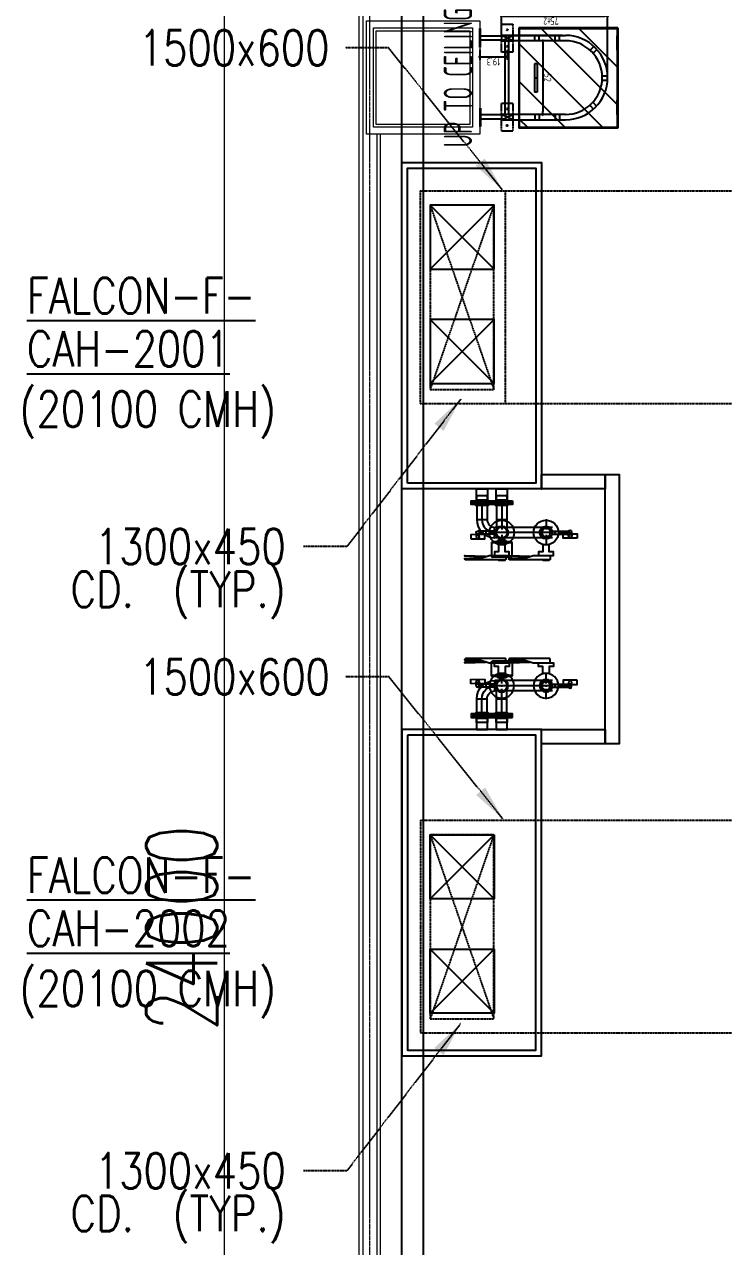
# Model space of a CAD drawing. Extents: x 225000 to 2157367, y 208400 to 840900.
# Drawn here: x 496113 to 501046, y 396956 to 405577 of the extents above; entities that cross this region are included whole.
import ezdxf
from ezdxf.enums import TextEntityAlignment as Align

# ---------------------------------------------------------------- set-up
doc = ezdxf.new("R2010")
doc.units = 0
doc.header["$LTSCALE"] = 10
for name, pattern in [('Data Center Layout_L20$0$CENTER', [2, 1.25, -0.25, 0.25, -0.25]), ('XFDP20-DC-PH1$0$HIDDEN2', [0.1875, 0.125, -0.0625]), ('XFM2D20-DC$0$HIDDEN', [0.3, 0.2, -0.1]), ('XFM2Q20-DC$0$CENTER2', [1.125, 0.75, -0.125, 0.125, -0.125]), ('XFM2Q20-DC$0$HIDDEN', [0.3, 0.2, -0.1])]:
    doc.linetypes.add(name, pattern=pattern)
for name, color, linetype, lineweight in [('Data Center Layout_L20$0$ARC', 252, 'Continuous', 0), ('Data Center Layout_L20$0$K-SIN', 252, 'Data Center Layout_L20$0$CENTER', 9), ('Data Center Layout_L20$0$STEEL1', 252, 'Continuous', 0)]:
    doc.layers.add(name, color=color, linetype=linetype, lineweight=lineweight)
for name, color, linetype in [('Data Center Layout_L20$0$MACHINE-DIM', 252, 'Continuous'), ('XFDP20-DC-PH1$0$A-Dim', 1, 'Continuous'), ('XFDP20-DC-PH1$0$A-st-txt', 1, 'Continuous'), ('XFDP20-DC-PH1$0$A-STAIR (PH1)', 2, 'Continuous'), ('XFDP20-DC-PH1$0$Lad-Door', 1, 'Continuous'), ('XFM2D20-DC$0$M-DUCT-TEXT', 4, 'Continuous'), ('XFM2D20-DC$0$M-DUCT-TEXT-Line', 3, 'Continuous'), ('XFM2D20-DC$0$M-HVAC-DUCT', 100, 'Continuous'), ('XFM2Q20-DC$0$M-5CPIPE-CENT', 1, 'XFM2Q20-DC$0$CENTER2'), ('XFM2Q20-DC$0$M-CWTR-VAVE', 3, 'Continuous'), ('XFM2Q20-DC$0$M-EQPM-TEXT', 1, 'Continuous'), ('XFM2Q20-DC$0$M-HVAC-13.5CPIPE-R', 94, 'Continuous'), ('XFM2Q20-DC$0$M-HVAC-5CPIPE-S', 5, 'Continuous'), ('XFM2Q20-DC$0$M-HVAC-EQPM', 22, 'Continuous'), ('XFM2Q20-DC$0$PANEL', 3, 'Continuous'), ('XFM2Q20-DC$0$U-PCW-V', 2, 'Continuous')]:
    doc.layers.add(name, color=color, linetype=linetype)
doc.styles.add('Data Center Layout_L20$0$型式1', font='simplex.shx', dxfattribs={"width": 0.68, "bigfont": 'chineset.shx'})
doc.styles.add('XFDP20-DC-PH1$0$AA-TXT', font='isocp.shx', dxfattribs={"width": 0.8, "bigfont": 'china.shx'})
doc.styles.add('XFDP20-DC-PH1$0$dim-txt', font='isocp.shx', dxfattribs={"width": 0.8, "bigfont": 'china.shx'})
doc.styles.add('XFM2D20-DC$0$aa-txt', font='simplex.shx', dxfattribs={"width": 0.8, "bigfont": 'CHINA.shx'})
doc.styles.add('XFM2Q20-DC$0$aa-txt', font='simplex.shx', dxfattribs={"width": 0.8, "bigfont": 'CHINA.shx'})
doc.dimstyles.new('Data Center Layout_L20$0$DIM-50-00', dxfattribs={"dimscale": 0, "dimtxt": 150, "dimasz": 50, "dimexe": 0, "dimexo": 0.1, "dimgap": 50, "dimtad": 1, "dimdec": 1, "dimdsep": 46, "dimtxsty": 'Data Center Layout_L20$0$型式1', "dimblk": 'Data Center Layout_L20$0$_Dot', "dimcen": 0, "dimclrd": 256, "dimclre": 256, "dimclrt": 256, "dimadec": 0, "dimazin": 0, "dimtfac": 0.8, "dimtdec": 1, "dimtmove": 2, "dimatfit": 3, "dimldrblk": 'Data Center Layout_L20$0$_ArchTick', "dimfxl": 1, "dimtolj": 1, "dimlwd": 13, "dimlwe": 9, "dimarcsym": 0})
doc.dimstyles.new('XFDP20-DC-PH1$0$20-dim', dxfattribs={"dimscale": 20, "dimtxt": 0.25, "dimasz": 0.1, "dimexe": 0.1, "dimexo": 0.1, "dimgap": 0.05, "dimtad": 1, "dimdec": 1, "dimdsep": 46, "dimtxsty": 'XFDP20-DC-PH1$0$dim-txt', "dimblk": 'XFDP20-DC-PH1$0$Dot', "dimcen": 2, "dimclrd": 256, "dimclre": 256, "dimclrt": 256, "dimadec": 0, "dimazin": 0, "dimtfac": 1, "dimtdec": 1, "dimtix": 1, "dimtmove": 2, "dimatfit": 3, "dimfxl": 1, "dimtvp": 1, "dimarcsym": 0})
doc.dimstyles.new('XFM2D20-DC$0$adim-100', dxfattribs={"dimscale": 100, "dimtxt": 0.25, "dimasz": 2.5, "dimexe": 0.1, "dimexo": 0.5, "dimgap": 0.15, "dimtad": 0, "dimdec": 4, "dimdsep": 46, "dimtxsty": 'XFM2D20-DC$0$aa-txt', "dimcen": 2.5, "dimclrd": 256, "dimclre": 256, "dimclrt": 256, "dimadec": 0, "dimazin": 0, "dimtfac": 1, "dimtdec": 4, "dimtmove": 0, "dimatfit": 3, "dimfxl": 1, "dimtolj": 1, "dimtzin": 0, "dimarcsym": 0})

# ---------------------------------------------------------------- blocks, each defined once
blk = doc.blocks.new('Data Center Layout_L20$0$_Dot')
at = {"layer": 'Data Center Layout_L20$0$MACHINE-DIM', "color": 0, "lineweight": -2}
blk.add_line((-0.5, 0), (-1, 0), dxfattribs=at)
at = {"layer": 'Data Center Layout_L20$0$MACHINE-DIM', "color": 0, "const_width": 0.5}
blk.add_lwpolyline([(-0.25, 0, 1), (0.25, 0, 1)], format="xyb", close=True, dxfattribs=at)
blk = doc.blocks.new('*D57')
at = {"layer": 'Data Center Layout_L20$0$STEEL1', "lineweight": 9, "transparency": 16777216}
for p, q in [((498925.5, 211202.3), (497522.3, 211202.3)), ((498925.5, 187202.3), (497522.3, 187202.3))]:
    blk.add_line(p, q, dxfattribs=at)
at = {"layer": 'Data Center Layout_L20$0$STEEL1', "lineweight": 13, "transparency": 16777216}
blk.add_line((497522.3, 211152.3), (497522.3, 187252.3), dxfattribs=at)
at = {"layer": 'DEFPOINTS', "color": 0, "transparency": 16777216}
for p in [(498925.6, 211202.3), (497522.3, 187202.3), (498925.6, 187202.3)]:
    blk.add_point(p, dxfattribs=at)
at = {"layer": 'Data Center Layout_L20$0$STEEL1', "lineweight": 13, "transparency": 16777216, "xscale": 50, "yscale": 50, "zscale": 50}
for p, rotation in [((497522.3, 211202.3), 90), ((497522.3, 187202.3), 270)]:
    blk.add_blockref('Data Center Layout_L20$0$_Dot', p, dxfattribs=dict(at, rotation=rotation))
at = {"layer": 'Data Center Layout_L20$0$STEEL1', "transparency": 16777216, "insert": (497222.3, 199202.3), "char_height": 500, "attachment_point": 5, "rotation": 90, "style": 'Data Center Layout_L20$0$型式1'}
blk.add_mtext('\\A1;24000', dxfattribs=at)
blk = doc.blocks.new('Data Center Layout_L20$0$_ArchTick')
at = {"layer": 'Data Center Layout_L20$0$MACHINE-DIM', "color": 0, "const_width": 0.15}
blk.add_lwpolyline([(-0.5, -0.5), (0.5, 0.5)], dxfattribs=at)
blk = doc.blocks.new('XFDP20-DC-PH1$0$Dot')
at = {"color": 0, "linetype": 'ByBlock', "lineweight": -2}
blk.add_line((-0.5, 0), (-1, 0), dxfattribs=at)
at = {"color": 0, "linetype": 'ByBlock', "const_width": 0.5}
blk.add_lwpolyline([(-0.25, 0, 1), (0.25, 0, 1)], format="xyb", close=True, dxfattribs=at)
blk = doc.blocks.new('*D80')
at = {"layer": 'DEFPOINTS', "color": 0, "transparency": 16777216}
for p in [(-19.25, -14.61), (-19.25, -21.52), (0, -21.53)]:
    blk.add_point(p, dxfattribs=at)
at = {"layer": 'XFDP20-DC-PH1$0$A-Dim', "lineweight": -2, "transparency": 16777216}
for p, q in [((-19.25, -19.52), (-19.25, -12.61)), ((-2, -14.61), (-17.25, -14.61)), ((0, -19.53), (0, -12.61))]:
    blk.add_line(p, q, dxfattribs=at)
at = {"layer": 'XFDP20-DC-PH1$0$A-Dim', "lineweight": -2, "transparency": 16777216, "xscale": 2, "yscale": 2, "zscale": 2, "rotation": 180}
blk.add_blockref('XFDP20-DC-PH1$0$Dot', (-19.25, -14.61), dxfattribs=at)
at = {"layer": 'XFDP20-DC-PH1$0$A-Dim', "lineweight": -2, "transparency": 16777216, "xscale": 2, "yscale": 2, "zscale": 2}
blk.add_blockref('XFDP20-DC-PH1$0$Dot', (0, -14.61), dxfattribs=at)
at = {"layer": 'XFDP20-DC-PH1$0$A-Dim', "transparency": 16777216, "insert": (-9.63, -11.11), "char_height": 5, "attachment_point": 5, "style": 'XFDP20-DC-PH1$0$dim-txt'}
blk.add_mtext('\\A1;19.3', dxfattribs=at)
blk = doc.blocks.new('*D81')
at = {"layer": 'DEFPOINTS', "color": 0, "transparency": 16777216}
for p in [(-90.25, 0), (-15.25, -29.8), (-90.25, -43.45)]:
    blk.add_point(p, dxfattribs=at)
at = {"layer": 'XFDP20-DC-PH1$0$A-Dim', "lineweight": -2, "transparency": 16777216}
for p, q in [((-90.25, -2), (-90.25, -45.45)), ((-15.25, -31.8), (-15.25, -45.45)), ((-17.25, -43.45), (-88.25, -43.45))]:
    blk.add_line(p, q, dxfattribs=at)
at = {"layer": 'XFDP20-DC-PH1$0$A-Dim', "lineweight": -2, "transparency": 16777216, "xscale": 2, "yscale": 2, "zscale": 2, "rotation": 180}
blk.add_blockref('XFDP20-DC-PH1$0$Dot', (-90.25, -43.45), dxfattribs=at)
at = {"layer": 'XFDP20-DC-PH1$0$A-Dim', "lineweight": -2, "transparency": 16777216, "xscale": 2, "yscale": 2, "zscale": 2}
blk.add_blockref('XFDP20-DC-PH1$0$Dot', (-15.25, -43.45), dxfattribs=at)
at = {"layer": 'XFDP20-DC-PH1$0$A-Dim', "transparency": 16777216, "insert": (-52.75, -39.95), "char_height": 5, "attachment_point": 5, "style": 'XFDP20-DC-PH1$0$dim-txt'}
blk.add_mtext('\\A1;75', dxfattribs=at)
blk = doc.blocks.new('*D82')
at = {"layer": 'DEFPOINTS', "color": 0, "transparency": 16777216}
for p in [(-52.06, 26), (-44.49, 26), (-52.06, -26)]:
    blk.add_point(p, dxfattribs=at)
at = {"layer": 'XFDP20-DC-PH1$0$A-Dim', "lineweight": -2, "transparency": 16777216}
for p, q in [((-50.06, 26), (-42.49, 26)), ((-44.49, -24), (-44.49, 24)), ((-50.06, -26), (-42.49, -26))]:
    blk.add_line(p, q, dxfattribs=at)
at = {"layer": 'XFDP20-DC-PH1$0$A-Dim', "lineweight": -2, "transparency": 16777216, "xscale": 2, "yscale": 2, "zscale": 2}
for p, rotation in [((-44.49, 26), 90), ((-44.49, -26), 270)]:
    blk.add_blockref('XFDP20-DC-PH1$0$Dot', p, dxfattribs=dict(at, rotation=rotation))
at = {"layer": 'XFDP20-DC-PH1$0$A-Dim', "transparency": 16777216, "insert": (-47.99, 0), "char_height": 5, "attachment_point": 5, "rotation": 90, "style": 'XFDP20-DC-PH1$0$dim-txt'}
blk.add_mtext('\\A1;52', dxfattribs=at)
blk = doc.blocks.new('*U95')
at = {"layer": 'XFM2Q20-DC$0$M-5CPIPE-CENT'}
for p, q in [((-7, 47.07), (-7, 21.69)), ((-16.55, 31.24), (2.55, 31.24)), ((-7, 9.57), (-7, -15.81)), ((-16.55, 0), (2.55, 0))]:
    blk.add_line(p, q, dxfattribs=at)
at = {"layer": 'XFM2Q20-DC$0$M-CWTR-VAVE'}
for p, q in [((-1.39, 3.03, 0), (-1.39, -2.99, 0)), ((-0.49, 3.03, 0), (-1.39, 3.03, 0)), ((-0.49, 6.58, 0), (-0.49, -6.54, 0)), ((-0.49, 3.03, 0), (-0.49, -2.99, 0)), ((0.28, 7.29, 0), (0.23, 7.29, 0)), ((9.53, 7.29, 0), (0.23, 7.29, 0)), ((0.23, 7.29, 0), (0.23, -7.26, 0)), ((9.58, 7.29, 0), (9.53, 7.29, 0)), ((9.53, -7.26, 0), (9.53, 7.29, 0)), ((10.3, 6.58, 0), (10.3, -6.54, 0)), ((-0.49, -2.99, 0), (-1.39, -2.99, 0)), ((0.23, -7.26, 0), (9.53, -7.26, 0)), ((9.58, -7.26, 0), (9.53, -7.26, 0))]:
    blk.add_line(p, q, dxfattribs=at)
for centre, start, end in [((0.23, 6.58, 0), 90, 180), ((9.58, 6.58, 0), 0, 90), ((0.23, -6.54, 0), 180, 270), ((9.58, -6.54, 0), 270, 0)]:
    blk.add_arc(centre, 0.716, start, end, dxfattribs=at)
at = {"layer": 'XFM2Q20-DC$0$M-HVAC-13.5CPIPE-R'}
for p, q in [((-26.12, 3.67), (-9.67, 3.67)), ((-16.12, -3.8), (-16.12, 3.5)), ((-26.12, -3.63), (-9.67, -3.63)), ((-8.08, -4.37), (-8.08, -16.95)), ((-5.9, -4.37), (-5.9, -16.95)), ((-4.01, -15.83), (-6.99, -15.81)), ((-6.98, -18.04), (-3.99, -18.01))]:
    blk.add_line(p, q, dxfattribs=at)
at = {"layer": 'XFM2Q20-DC$0$M-HVAC-13.5CPIPE-R', "color": 1, "linetype": 'CONTINUOUS'}
blk.add_line((-26.12, 0.02), (-9.67, 0.02), dxfattribs=at)
at = {"layer": 'XFM2Q20-DC$0$M-HVAC-13.5CPIPE-R'}
blk.add_lwpolyline([(12.2, 28.93), (12.4, 28.93), (12.4, 33.53), (12.2, 33.53)], dxfattribs=at)
at = {"layer": 'XFM2Q20-DC$0$M-HVAC-13.5CPIPE-R', "elevation": 0}
for points in [[(1.44, -2.29), (6.6, -2.29), (6.6, -5.19), (9.1, -5.19), (9.1, 5.21), (6.6, 5.21), (6.6, 2.31), (1.45, 2.31)], [(12.2, -2.29), (12.4, -2.29), (12.4, 2.31), (12.2, 2.31)]]:
    blk.add_lwpolyline(points, dxfattribs=at)
blk.add_lwpolyline([(9.1, 2.84), (11.9, 2.84, -0.414214), (12.2, 2.54), (12.21, -25.19, -0.414214), (11.21, -26.19), (11.22, -26.19), (11.22, -15.57), (9.11, -9), (9.1, 2.84)], format="xyb", dxfattribs=at)
at = {"layer": 'XFM2Q20-DC$0$M-HVAC-13.5CPIPE-R'}
blk.add_lwpolyline([(-2.46, -21.86), (-2.54, -11.96), (-5.54, -11.99), (-5.45, -21.89)], close=True, dxfattribs=at)
blk.add_lwpolyline([(10.55, -13.89), (9.73, -25.91, -0.394421), (9.43, -26.19), (9.43, -26.19, -0.434287), (9.13, -25.87), (9.61, -11.52)], format="xyb", dxfattribs=at)
for centre, radius in [((-7, 0.02), 4.52), ((-7, 0.02), 3.88), ((-6.99, -16.95), 1.09), ((-4, -16.92), 1.09)]:
    blk.add_circle(centre, radius, dxfattribs=at)
at = {"layer": 'XFM2Q20-DC$0$M-HVAC-5CPIPE-S'}
for p, q in [((-8.08, 35.63), (-8.08, 48.22)), ((-7.59, 49.31), (-4.6, 49.34)), ((-4.58, 47.16), (-7.56, 47.08)), ((-5.9, 35.63), (-5.9, 48.22)), ((-5.68, 48.24), (-5.68, 48.24)), ((-3.5, 48.26), (-3.5, 48.26)), ((-10.65, 35.77), (-10.65, -4.83)), ((-3.35, 35.77), (-3.35, -4.83)), ((-3.35, -5.02, 0), (-10.65, -5.02, 0)), ((-3.35, -5.02, 0), (-10.65, -5.02, 0)), ((-26.12, -10.3), (-16.12, -10.3)), ((-16.12, -17.6, 0), (-16.12, -10.3, 0)), ((-26.12, -17.6), (-16.12, -17.61))]:
    blk.add_line(p, q, dxfattribs=at)
at = {"layer": 'XFM2Q20-DC$0$M-HVAC-5CPIPE-S', "color": 1, "linetype": 'CONTINUOUS'}
for p, q in [((-7, 35.77), (-7, -4.83)), ((-26.12, -13.95), (-16.12, -13.95))]:
    blk.add_line(p, q, dxfattribs=at)
at = {"layer": 'XFM2Q20-DC$0$M-HVAC-5CPIPE-S', "linetype": 'XFM2Q20-DC$0$HIDDEN'}
for p, q in [((-5.09, -16.93), (-5.09, -16.93)), ((-2.91, -16.91), (-2.91, -16.91))]:
    blk.add_line(p, q, dxfattribs=at)
at = {"layer": 'XFM2Q20-DC$0$M-HVAC-5CPIPE-S'}
blk.add_lwpolyline([(-3.13, 53.21), (-3.05, 43.31), (-6.04, 43.28), (-6.13, 53.18)], close=True, dxfattribs=at)
blk.add_lwpolyline([(1.44, 28.93), (6.6, 28.93), (6.6, 26.03), (9.1, 26.03), (9.1, 36.43), (6.6, 36.43), (6.6, 33.53), (1.45, 33.53)], dxfattribs=at)
for points in [[(9.1, 34.06), (11.9, 34.06, -0.414214), (12.2, 33.76), (12.21, 6.03, -0.414214), (11.21, 5.03), (11.22, 5.03), (11.22, 15.65), (9.11, 22.22), (9.1, 34.06)], [(10.55, 17.34), (9.73, 5.31, -0.394421), (9.43, 5.03), (9.43, 5.03, -0.434287), (9.13, 5.35), (9.61, 19.7)]]:
    blk.add_lwpolyline(points, format="xyb", dxfattribs=at)
for centre, radius in [((-7.58, 48.22), 1.09), ((-4.59, 48.25), 1.09), ((-6.99, 31.24, 0), 4.52), ((-7, 31.24), 3.88), ((-6.99, 31.24, 0), 3.02)]:
    blk.add_circle(centre, radius, dxfattribs=at)
for radius in [12.77, 5.47]:
    blk.add_arc((-16.12, -4.83, 0), radius, 270, 0, dxfattribs=at)
at = {"layer": 'XFM2Q20-DC$0$M-HVAC-5CPIPE-S', "color": 1}
blk.add_arc((-15.93, -5.02, 0), 8.93, 268.80984, 1.19959, dxfattribs=at)
at = {"layer": 'XFM2Q20-DC$0$U-PCW-V'}
for points in [[(-29.96, -4.45), (-29.29, -4.45), (-29.29, 4.14), (-29.96, 4.14)], [(-29.29, 7.54), (-28.04, 7.54), (-28.04, -7.84), (-29.29, -7.84)], [(-28.04, 7.54), (-26.79, 7.54), (-26.79, -7.84), (-28.04, -7.84)], [(-26.79, 4.14), (-26.12, 4.14), (-26.12, -4.45), (-26.79, -4.45)], [(-29.29, -6.26), (-28.04, -6.26), (-28.04, -21.64), (-29.29, -21.64)], [(-28.04, -6.26), (-26.79, -6.26), (-26.79, -21.64), (-28.04, -21.64)], [(-29.96, -18.25), (-29.29, -18.25), (-29.29, -9.66), (-29.96, -9.66)], [(-26.79, -9.66), (-26.12, -9.66), (-26.12, -18.25), (-26.79, -18.25)]]:
    blk.add_lwpolyline(points, close=True, dxfattribs=at)
for centre in [(-7, 31.24), (-7, 0.02)]:
    blk.add_circle(centre, 8.75, dxfattribs=at)
blk = doc.blocks.new('XFM2Q20-DC')
at = {"layer": 'XFM2Q20-DC$0$M-HVAC-EQPM'}
for p, q in [((498975.6, 203850.3, 0), (499427.6, 204302.3, 0)), ((498975.6, 204302.3, 0), (499427.6, 203850.3, 0)), ((498975.6, 203043.3, 0), (499427.6, 203495.3, 0)), ((498975.6, 203495.3, 0), (499427.6, 203043.3, 0)), ((498975.6, 199861.3), (499427.6, 199409.3)), ((498975.6, 199409.3), (499427.6, 199861.3)), ((498975.6, 199054.3), (499427.6, 198602.3)), ((498975.6, 198602.3), (499427.6, 199054.3))]:
    blk.add_line(p, q, dxfattribs=at)
at = {"layer": 'XFM2Q20-DC$0$M-HVAC-EQPM', "elevation": 0}
for points in [[(498775.6, 202302.3), (498775.6, 204602.3), (499760.6, 204602.3), (499760.6, 202302.3)], [(498815.6, 202342.3), (498815.6, 204562.3), (499720.6, 204562.3), (499720.6, 202342.3)], [(499427.6, 203850.3), (499427.6, 204302.3), (498975.6, 204302.3), (498975.6, 203850.3)], [(499427.6, 203043.3), (499427.6, 203495.3), (498975.6, 203495.3), (498975.6, 203043.3)], [(499303.1, 202251.2), (499303.1, 202302.3), (499380.1, 202302.3), (499380.1, 202251.2)], [(499441.1, 202251.2), (499441.1, 202302.3), (499518.1, 202302.3), (499518.1, 202251.2)], [(499303.1, 202222.3), (499303.1, 202251.2), (499303.1, 202222.3), (499380.1, 202222.3), (499380.1, 202251.2), (499380.1, 202222.3)], [(499441.1, 202222.3), (499441.1, 202251.2), (499441.1, 202222.3), (499518.1, 202222.3), (499518.1, 202251.2), (499518.1, 202222.3)]]:
    blk.add_lwpolyline(points, close=True, dxfattribs=at)
at = {"layer": 'XFM2Q20-DC$0$M-HVAC-EQPM'}
for points in [[(499303.1, 200682.3), (499303.1, 200653.4), (499303.1, 200682.3), (499380.1, 200682.3), (499380.1, 200653.4), (499380.1, 200682.3)], [(499303.1, 200653.4), (499303.1, 200602.3), (499380.1, 200602.3), (499380.1, 200653.4)], [(499441.1, 200682.3), (499441.1, 200653.4), (499441.1, 200682.3), (499518.1, 200682.3), (499518.1, 200653.4), (499518.1, 200682.3)], [(499441.1, 200653.4), (499441.1, 200602.3), (499518.1, 200602.3), (499518.1, 200653.4)], [(498775.6, 200602.3), (498775.6, 198302.3), (499760.6, 198302.3), (499760.6, 200602.3)], [(498815.6, 200562.3), (498815.6, 198342.3), (499720.6, 198342.3), (499720.6, 200562.3)], [(499427.6, 199861.3), (499427.6, 199409.3), (498975.6, 199409.3), (498975.6, 199861.3)], [(499427.6, 199054.3), (499427.6, 198602.3), (498975.6, 198602.3), (498975.6, 199054.3)]]:
    blk.add_lwpolyline(points, close=True, dxfattribs=at)
at = {"layer": 'XFM2Q20-DC$0$M-HVAC-EQPM', "color": 0, "linetype": 'ByBlock'}
for p in [(499760.6, 202302.3, 0), (499760.6, 200602.3)]:
    blk.add_point(p, dxfattribs=at)
at = {"layer": 'XFM2Q20-DC$0$PANEL', "elevation": 0}
blk.add_lwpolyline([(500210.6, 202302.3), (500210.6, 202302.3), (499760.6, 202302.3), (499760.6, 202402.3), (500210.6, 202402.3), (500210.6, 202402.3), (500210.6, 202302.3)], dxfattribs=at)
at = {"layer": 'XFM2Q20-DC$0$PANEL'}
blk.add_lwpolyline([(500210.6, 202402.3), (500310.6, 202402.3), (500310.6, 200502.3), (500210.6, 200502.3)], close=True, dxfattribs=at)
blk.add_lwpolyline([(500210.6, 200502.3), (500210.6, 200502.3), (499760.6, 200502.3), (499760.6, 200602.3), (500210.6, 200602.3), (500210.6, 200602.3), (500210.6, 200502.3)], dxfattribs=at)
at = {"yscale": 10, "zscale": 10, "rotation": 270}
for p, xscale in [((499481.1, 201922.7, 0), 10), ((499481.1, 200981.9), -10)]:
    blk.add_blockref('*U95', p, dxfattribs=dict(at, xscale=xscale))
at = {"layer": 'DEFPOINTS', "style": 'XFM2Q20-DC$0$aa-txt', "width": 0.8}
for p in [(496078.9, 202864.1), (496078.9, 198776.3)]:
    blk.add_text('(20100 CMH)', height=250, dxfattribs=at).set_placement(p, align=Align.MIDDLE_LEFT)
at = {"layer": 'XFM2Q20-DC$0$M-EQPM-TEXT', "char_height": 250, "width": 1990.857, "attachment_point": 1, "line_spacing_factor": 0.9, "style": 'XFM2Q20-DC$0$aa-txt'}
for s, insert in [('{\\LFALCON-F-} {\\LCAH-2001}', (496131.2, 203788.6)), ('{\\LFALCON-F-} {\\LCAH-2002}', (496131.2, 199700.7))]:
    blk.add_mtext(s, dxfattribs=dict(at, insert=insert))
blk = doc.blocks.new('Data Center Layout_L20')
blk.add_lwpolyline([(498775.59, 196274.31), (498775.59, 211277.31), (511975.59, 211277.31), (511975.59, 211027.31), (511825.59, 211027.31), (511825.59, 211127.31), (498925.59, 211127.31), (498925.59, 196274.31)])
at = {"layer": 'Data Center Layout_L20$0$ARC'}
for p, q in [((498475.59, 187852.31), (498475.59, 215552.31)), ((498500.59, 215552.31), (498500.59, 187852.31)), ((498600.59, 204802.31), (498600.59, 193602.31)), ((498625.59, 193652.31), (498625.59, 204802.31))]:
    blk.add_line(p, q, dxfattribs=at)
for points in [[(498525.59, 205602.31), (499325.59, 205602.31), (499325.59, 204802.31), (498525.59, 204802.31)], [(498575.59, 204852.31), (498575.59, 205552.31), (499275.59, 205552.31), (499275.59, 204852.31)], [(498595.59, 204872.31), (498595.59, 205532.31), (499255.59, 205532.31), (499255.59, 204872.31)]]:
    blk.add_lwpolyline(points, close=True, dxfattribs=at)
at = {"layer": 'Data Center Layout_L20$0$K-SIN'}
blk.add_line((498550.59, 179702.31), (498550.59, 216852.31), dxfattribs=at)
at = {"layer": 'Data Center Layout_L20$0$STEEL1'}
dim = blk.add_linear_dim(base=(497522.29, 187202.31), p1=(498925.59, 211202.31), p2=(498925.59, 187202.31), angle=90, dimstyle='Data Center Layout_L20$0$DIM-50-00', override={"dimscale": 1, "dimtxt": 500}, dxfattribs=at)
dim.commit()
dim.dimension.update_dxf_attribs({"geometry": '*D57', "text_midpoint": (497222.29, 199202.31)})
blk = doc.blocks.new('XFDP20-DC-PH1$0$LAD-1')
at = {"layer": 'XFDP20-DC-PH1$0$Lad-Door'}
h = blk.add_hatch(dxfattribs=at)
h.set_pattern_fill('ANSI31', color=256, scale=150, angle=90, style=0)
h.set_pattern_definition([(135, (-3.226, 0), (-13.2583, -13.2583), [])])
h.paths.add_polyline_path([(-97.05, -34.71), (-97.05, 35.29), (-28.05, 35.29), (-28.05, -34.71)])
at = {"color": 0}
for p, q in [((-0.6, 34.53), (0, 34.53)), ((-0.6, 21.53), (-0.6, 34.53)), ((0, 21.53), (0, 34.53)), ((-15.25, 29.8), (-60.45, 29.8)), ((-60.45, 26), (-15.25, 26)), ((-56.28, 26), (-56.28, 29.8)), ((-53.28, 26), (-53.28, 29.8)), ((-41.98, 26), (-41.98, 29.8)), ((-41.98, 26), (-41.98, 29.8)), ((-38.98, 26), (-38.98, 29.8)), ((-23.25, 26), (-23.25, 29.8)), ((-23.25, 29.8), (-15.25, 26)), ((-15.25, 29.8), (-23.25, 26)), ((-20.5, 26), (-20.5, -26)), ((-18, 26), (-18, -26)), ((-15.25, 26), (-15.25, 29.8)), ((-15.25, 29.31), (-0.6, 29.31)), ((-15.25, 26.31), (-0.6, 26.31)), ((-0.6, 25.51), (-0.6, 30.51)), ((-79.73, 17.44), (-82.42, 20.13)), ((-77.59, 19.55), (-80.29, 22.24)), ((-0.6, 21.53), (0, 21.53)), ((-86.39, 1.7), (-90.2, 1.7)), ((-86.42, -1.3), (-90.22, -1.3)), ((-80, -17.14), (-82.69, -19.84)), ((-77.89, -19.28), (-80.58, -21.97)), ((-0.6, -21.53), (0, -21.53)), ((-0.6, -21.53), (-0.6, -34.53)), ((-0.6, -25.51), (-0.6, -30.51)), ((0, -21.53), (0, -34.53)), ((-60.45, -26), (-15.25, -26)), ((-19, -29.8), (-60.45, -29.8)), ((-58.4, -29.8), (-15.25, -29.8)), ((-56.28, -26), (-56.28, -29.8)), ((-53.28, -26), (-53.28, -29.8)), ((-41.98, -26), (-41.98, -29.8)), ((-41.98, -26), (-41.98, -29.8)), ((-38.98, -26), (-38.98, -29.8)), ((-23.25, -29.8), (-23.25, -26)), ((-23.25, -26), (-15.25, -29.8)), ((-15.25, -26), (-23.25, -29.8)), ((-15.25, -29.8), (-15.25, -26)), ((-15.25, -26.31), (-0.6, -26.31)), ((-15.25, -29.31), (-0.6, -29.31)), ((-0.6, -34.53), (0, -34.53))]:
    blk.add_line(p, q, dxfattribs=at)
at = {"color": 1, "linetype": 'XFDP20-DC-PH1$0$HIDDEN2', "ltscale": 0.1}
for points in [[(-23.25, 37.8), (-15.25, 37.8), (-15.25, 29.8), (-23.25, 29.8)], [(-23.25, 26), (-15.25, 26), (-15.25, 18), (-23.25, 18)], [(-23.25, -18), (-15.25, -18), (-15.25, -26), (-23.25, -26)], [(-23.25, -29.8), (-15.25, -29.8), (-15.25, -37.8), (-23.25, -37.8)]]:
    blk.add_lwpolyline(points, close=True, dxfattribs=at)
at = {"color": 1, "linetype": 'XFDP20-DC-PH1$0$HIDDEN2'}
for centre in [(-19.25, 33.8), (-19.25, 22), (-19.25, -22), (-19.25, -33.8)]:
    blk.add_circle(centre, 0.476, dxfattribs=at)
at = {"color": 0}
for radius in [29.8, 26]:
    blk.add_arc((-60.45, 0), radius, 90, 270, dxfattribs=at)
at = {"layer": 'XFDP20-DC-PH1$0$Lad-Door'}
for p, q in [((-97.55, -35.21), (-97.55, 35.79)), ((-97.55, 35.79), (-27.55, 35.79)), ((-27.55, -35.21), (-27.55, 35.79)), ((-97.55, 16.02), (-97.55, 26.02)), ((-97.55, 26.02), (-96.75, 26.02)), ((-96.75, 16.02), (-96.75, 26.02)), ((-97.55, 21.02), (-96.75, 21.02)), ((-97.55, 16.02), (-96.75, 16.02)), ((-40.64, -9.71), (-40.64, 10.29)), ((-40.64, 10.29), (-38.64, 10.29)), ((-38.64, -9.71), (-38.64, 10.29)), ((-40.64, 0.29), (-38.64, 0.29)), ((-40.64, -9.71), (-38.64, -9.71)), ((-97.55, -29.47), (-97.55, -19.47)), ((-97.55, -19.47), (-96.75, -19.47)), ((-97.55, -24.47), (-96.75, -24.47)), ((-96.75, -29.47), (-96.75, -19.47)), ((-97.55, -29.47), (-96.75, -29.47)), ((-97.55, -35.21), (-27.55, -35.21))]:
    blk.add_line(p, q, dxfattribs=at)
blk.add_lwpolyline([(-97.05, -34.71), (-97.05, 35.29), (-28.05, 35.29), (-28.05, -34.71)], close=True, dxfattribs=at)
at = {"layer": 'XFDP20-DC-PH1$0$A-Dim', "style": 'XFDP20-DC-PH1$0$dim-txt', "width": 0.7}
blk.add_text('%%P2', height=5, dxfattribs=at).set_placement((-47.58, -39.81), align=Align.MIDDLE)
at = {"layer": 'XFDP20-DC-PH1$0$A-Dim'}
dim = blk.add_linear_dim(base=(-44.49, 26), p1=(-52.06, -26), p2=(-52.06, 26), angle=270, dimstyle='XFDP20-DC-PH1$0$20-dim', override={"dimscale": 20, "dimasz": 0.1, "dimatfit": 3}, dxfattribs=at)
dim.commit()
dim.dimension.update_dxf_attribs({"geometry": '*D82', "text_midpoint": (-47.99, 0)})
for base, p1, p2, picture, middle in [((-90.25, -43.45), (-15.25, -29.8), (-90.25, 0), '*D81', (-52.75, -39.95)), ((-19.2502, -14.6081), (0, -21.5304), (-19.2502, -21.5236), '*D80', (-9.6251, -11.1081))]:
    dim = blk.add_linear_dim(base=base, p1=p1, p2=p2, dimstyle='XFDP20-DC-PH1$0$20-dim', override={"dimscale": 20}, dxfattribs=at)
    dim.commit()
    dim.dimension.update_dxf_attribs({"geometry": picture, "text_midpoint": middle})
blk = doc.blocks.new('XFDP20-DC-PH1')
at = {"layer": 'XFDP20-DC-PH1$0$A-STAIR (PH1)', "extrusion": (0, 0, -1), "xscale": -10, "yscale": 10, "zscale": -10, "rotation": 180}
blk.add_blockref('XFDP20-DC-PH1$0$LAD-1', (-499325.6, 205202.3), dxfattribs=at)
at = {"layer": 'XFDP20-DC-PH1$0$A-st-txt', "style": 'XFDP20-DC-PH1$0$AA-TXT', "width": 0.6}
blk.add_text('UP TO CEILING', height=200, rotation=90, dxfattribs=at).set_placement((499171.7, 205202.3), align=Align.MIDDLE)
blk = doc.blocks.new('XFM2D20-DC')
at = {"layer": 'XFM2D20-DC$0$M-HVAC-DUCT', "color": 252, "linetype": 'XFM2D20-DC$0$HIDDEN'}
for p, q in [((498905.6, 204402.3, 0), (502475.6, 204402.3, 0)), ((498905.6, 204402.3, 0), (498905.6, 202902.3, 0)), ((499505.6, 204402.3, 0), (499505.6, 202902.3, 0)), ((498975.6, 204302.3, 0), (499425.6, 203002.3, 0)), ((499425.6, 204302.3, 0), (498975.6, 203002.3, 0)), ((498905.6, 202902.3, 0), (502475.6, 202902.3, 0)), ((498908.6, 199964.4, 0), (502478.6, 199964.4, 0)), ((498908.6, 199964.4, 0), (498908.6, 198464.4, 0)), ((498975.6, 199861.3), (499425.6, 198561.3)), ((499425.6, 199861.3), (498975.6, 198561.3)), ((498908.6, 198464.4, 0), (502478.6, 198464.4, 0))]:
    blk.add_line(p, q, dxfattribs=at)
at = {"layer": 'XFM2D20-DC$0$M-HVAC-DUCT', "color": 252, "linetype": 'XFM2D20-DC$0$HIDDEN', "elevation": 0}
blk.add_lwpolyline([(499425.6, 204302.3), (498975.6, 204302.3), (498975.6, 203002.3), (499425.6, 203002.3)], close=True, dxfattribs=at)
at = {"layer": 'XFM2D20-DC$0$M-HVAC-DUCT', "color": 252, "linetype": 'XFM2D20-DC$0$HIDDEN'}
blk.add_lwpolyline([(499425.6, 199861.3), (498975.6, 199861.3), (498975.6, 198561.3), (499425.6, 198561.3)], close=True, dxfattribs=at)
at = {"layer": 'XFM2D20-DC$0$M-DUCT-TEXT', "color": 252, "linetype": 'XFM2D20-DC$0$HIDDEN', "style": 'XFM2D20-DC$0$aa-txt', "width": 0.8}
for p in [(496920.1, 205287.6), (496923.2, 200849.6, 0)]:
    blk.add_text('1500x600', height=250, dxfattribs=at).set_placement(p)
at = {"layer": 'XFM2D20-DC$0$M-DUCT-TEXT', "color": 252, "linetype": 'XFM2D20-DC$0$HIDDEN', "char_height": 250, "width": 2067.429, "attachment_point": 3, "line_spacing_factor": 0.724108, "style": 'XFM2D20-DC$0$aa-txt'}
for insert in [(497956.4, 202018.7), (497956.4, 197615.2)]:
    blk.add_mtext('1300x450 CD.  {\\H1x;(TYP.)}', dxfattribs=dict(at, insert=insert))
at = {"layer": 'XFM2D20-DC$0$M-DUCT-TEXT-Line', "color": 252, "linetype": 'XFM2D20-DC$0$HIDDEN'}
for points in [[(499485.3, 204410.9), (498682.4, 205412.6), (498375.6, 205412.6)], [(499191.1, 202933.3), (498388.2, 201893.7), (498081.4, 201893.7)], [(499488.3, 199973, 0), (498685.5, 200974.6, 0), (498378.7, 200974.6, 0)], [(499191.1, 198529.8), (498388.2, 197490.2), (498081.4, 197490.2)]]:
    blk.add_leader(points, dimstyle='XFM2D20-DC$0$adim-100', override={"dimclrd": 256}, dxfattribs=at)

msp = doc.modelspace()

# ---------------------------------------------------------------- block references
for name in ['XFM2D20-DC', 'Data Center Layout_L20', 'XFDP20-DC-PH1', 'XFM2Q20-DC']:
    msp.add_blockref(name, (0, 200000))

doc.saveas('drawing.dxf')
